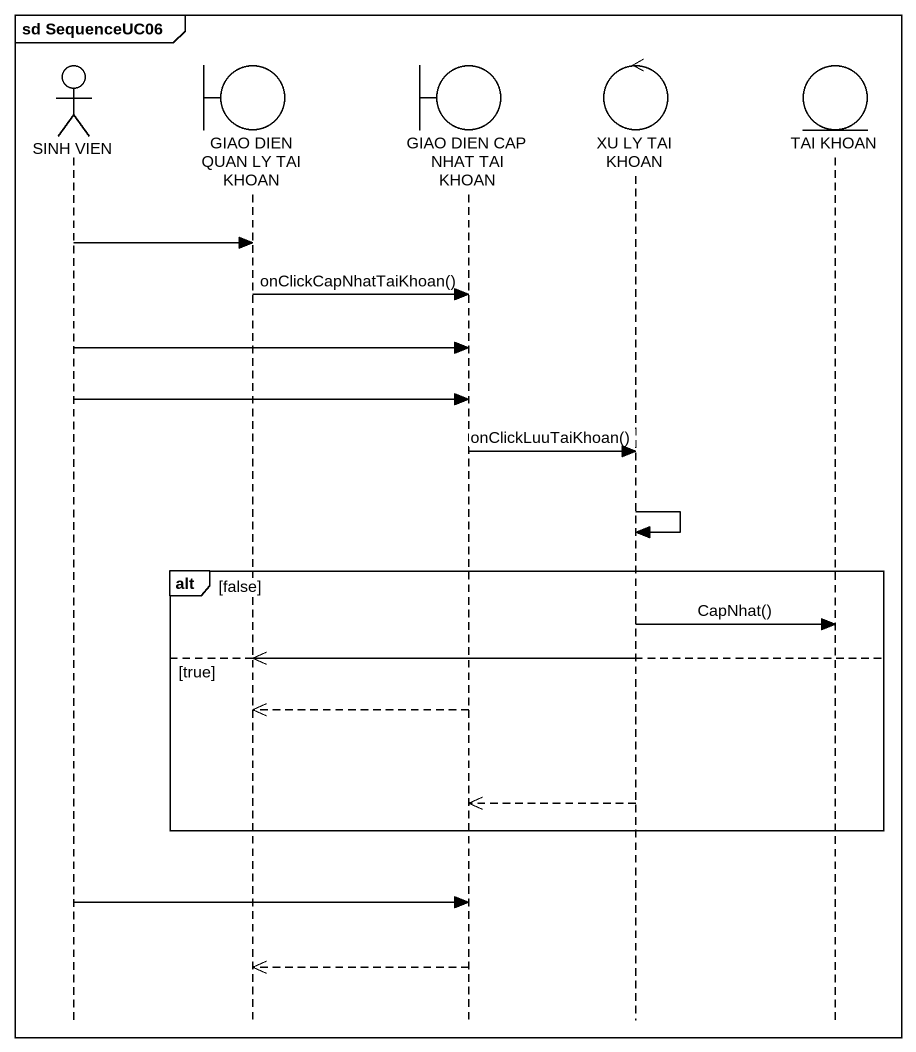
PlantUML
@startuml
mainframe sd SequenceUC06
hide footbox
actor "SINH VIEN" as SINH_VIEN
boundary "GIAO DIEN QUAN LY TAI KHOAN" as GIAO_DIEN_QUAN_LY_TAI_KHOAN
boundary "GIAO DIEN CAP NHAT TAI KHOAN" as GIAO_DIEN_CAP_NHAT_TAI_KHOAN
control "XU LY TAI KHOAN" as XU_LY_TAI_KHOAN
entity "TAI KHOAN" as TAI_KHOAN

SINH_VIEN -> GIAO_DIEN_QUAN_LY_TAI_KHOAN
GIAO_DIEN_QUAN_LY_TAI_KHOAN -> GIAO_DIEN_CAP_NHAT_TAI_KHOAN : onClickCapNhatTaiKhoan()
SINH_VIEN -> GIAO_DIEN_CAP_NHAT_TAI_KHOAN
SINH_VIEN -> GIAO_DIEN_CAP_NHAT_TAI_KHOAN
GIAO_DIEN_CAP_NHAT_TAI_KHOAN -> XU_LY_TAI_KHOAN : onClickLuuTaiKhoan()
XU_LY_TAI_KHOAN -> XU_LY_TAI_KHOAN
alt false
  XU_LY_TAI_KHOAN -> TAI_KHOAN : CapNhat()
else true
  XU_LY_TAI_KHOAN -->> GIAO_DIEN_QUAN_LY_TAI_KHOAN
  GIAO_DIEN_CAP_NHAT_TAI_KHOAN -->> GIAO_DIEN_QUAN_LY_TAI_KHOAN
  XU_LY_TAI_KHOAN -->> GIAO_DIEN_CAP_NHAT_TAI_KHOAN
end
SINH_VIEN -> GIAO_DIEN_CAP_NHAT_TAI_KHOAN
GIAO_DIEN_CAP_NHAT_TAI_KHOAN -->> GIAO_DIEN_QUAN_LY_TAI_KHOAN
@enduml
